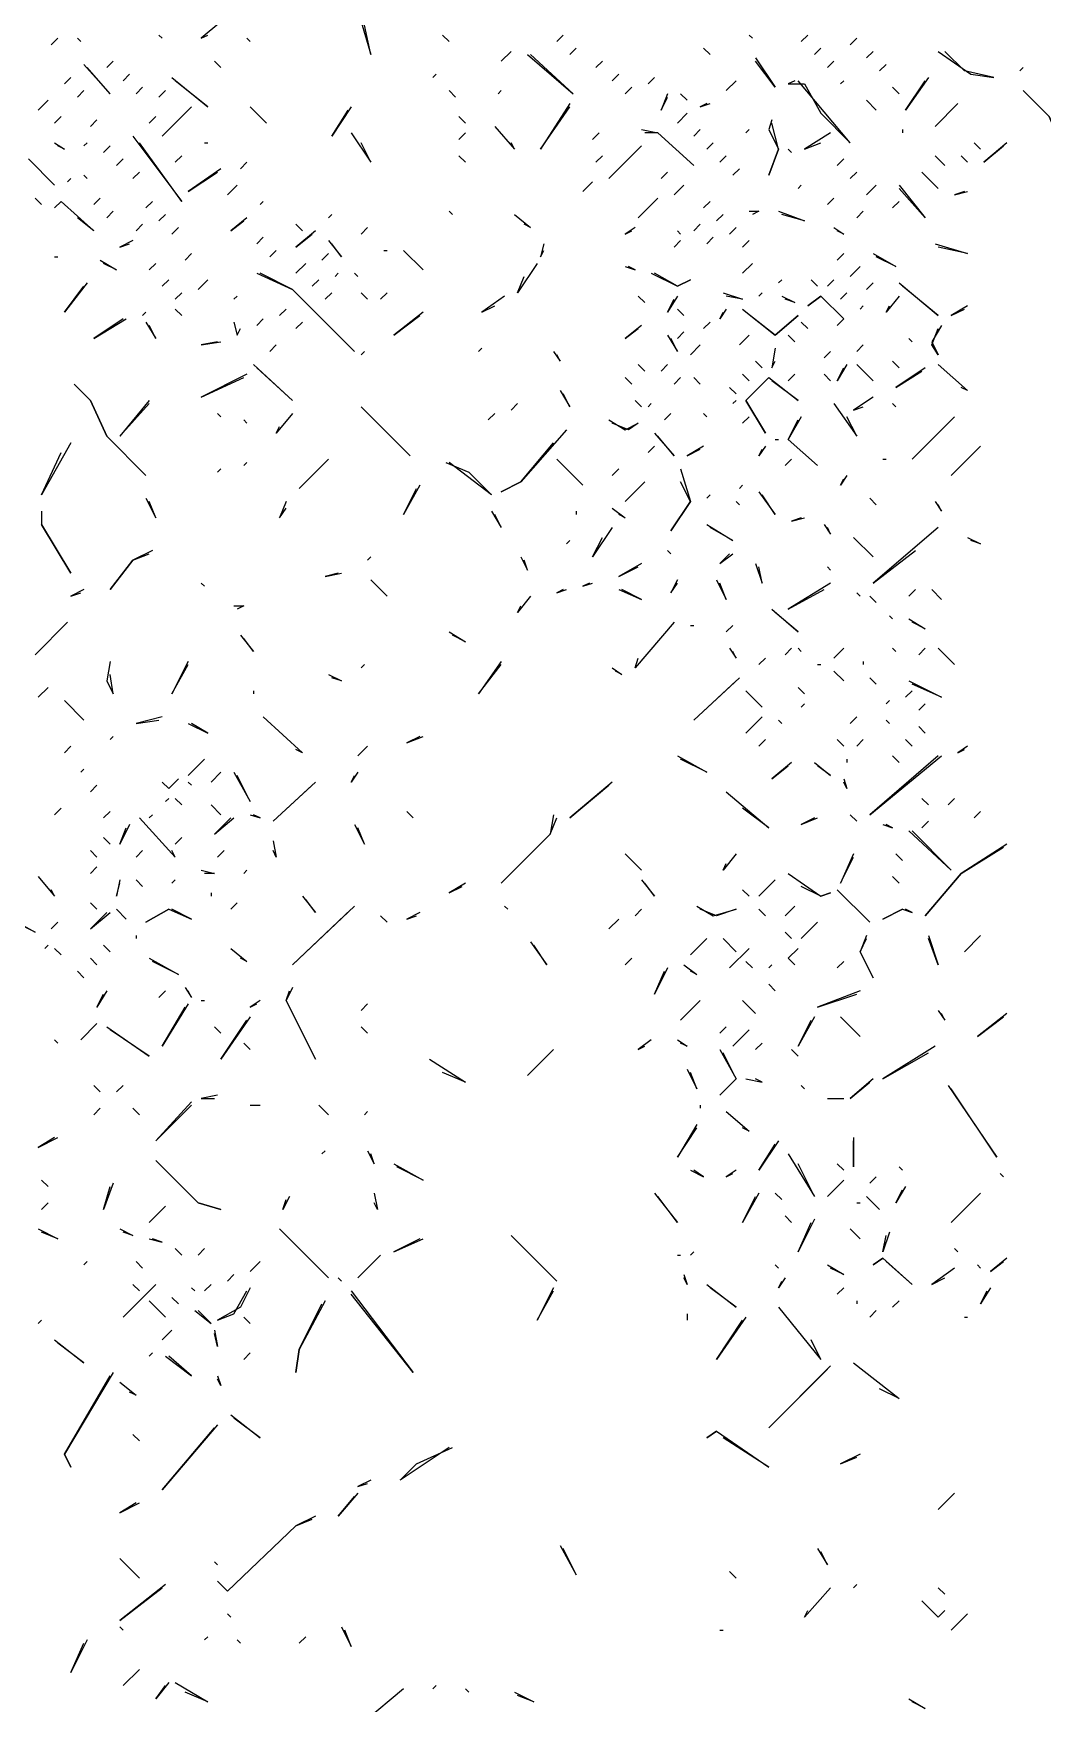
# Model space of a CAD drawing. Extents: x 1 to 2775, y -31 to 2075.
# Drawn here: x 1647.1 to 1698.7, y 296.6 to 381.9 of the extents above; entities that cross this region are included whole.
import ezdxf

# ---------------------------------------------------------------- set-up
doc = ezdxf.new("R2010")
doc.units = 0
doc.layers.add('LINEWORK', color=4, linetype='CONTINUOUS')

msp = doc.modelspace()

# ---------------------------------------------------------------- linework, layer by layer
at = {"layer": 'LINEWORK'}
for points in [[(1656.6667, 382.5), (1655.6667, 381.6667), (1656, 381.8333)], [(1663.8333, 382.5), (1664.3333, 380.8333), (1664, 382.3333)], [(1648.3333, 381.6667), (1648, 381.3333)], [(1649.3333, 381.6667), (1649.5, 381.5)], [(1653.5, 381.8333), (1653.6667, 381.6667)], [(1658, 381.6667), (1658.1667, 381.5)], [(1668, 381.8333), (1668.3333, 381.5)], [(1674.1667, 381.8333), (1673.8333, 381.5)], [(1683.6667, 381.8333), (1683.8333, 381.6667)], [(1686.6667, 381.8333), (1686.3333, 381.5)], [(1689.1667, 381.6667), (1688.8333, 381.3333)], [(1671.5, 381), (1671, 380.5)], [(1672.3333, 380.8333), (1674.6667, 378.8333), (1672.5, 380.8333)], [(1674.8333, 381.1667), (1674.5, 380.8333)], [(1681.3333, 381.1667), (1681.6667, 380.8333)], [(1684, 380.6667), (1685, 379.1667), (1684, 380.5)], [(1687.3333, 381.1667), (1687, 380.8333)], [(1690, 381), (1689.6667, 380.6667)], [(1693.3333, 381), (1695, 379.8333), (1696.1667, 379.6667), (1694.6667, 380), (1693.6667, 381)], [(1649.6667, 380.3333), (1651, 378.8333), (1649.8333, 380.1667)], [(1651.1667, 380.5), (1650.8333, 380.1667)], [(1652, 379.8333), (1651.6667, 379.5)], [(1656.3333, 380.5), (1656.6667, 380.1667)], [(1667.6667, 379.8333), (1667.5, 379.6667)], [(1676.1667, 380.5), (1675.8333, 380.1667)], [(1677, 379.8333), (1676.6667, 379.5)], [(1688, 380.5), (1687.6667, 380.1667)], [(1690.6667, 380.3333), (1690.3333, 380)], [(1697.6667, 380.1667), (1697.5, 380)], [(1649, 379.6667), (1648.6667, 379.3333)], [(1649.6667, 379), (1649.3333, 378.6667)], [(1652.6667, 379.1667), (1652.3333, 378.8333)], [(1653.8333, 379), (1653.5, 378.6667)], [(1654.1667, 379.6667), (1656, 378.1667), (1654.3333, 379.5)], [(1668.3333, 379), (1668.6667, 378.6667)], [(1671, 379), (1670.8333, 378.8333)], [(1677.6667, 379.1667), (1677.3333, 378.8333)], [(1678.8333, 379.6667), (1678.5, 379.3333)], [(1683, 379.5), (1682.5, 379)], [(1686, 379.5), (1685.6667, 379.3333), (1686.5, 379.3333), (1687.3333, 377.8333), (1688.8333, 376.3333), (1686.1667, 379.5)], [(1688.5, 379.5), (1688.3333, 379.3333)], [(1691, 379.1667), (1691.3333, 378.8333)], [(1692.8333, 379.6667), (1691.6667, 378), (1692.6667, 379.5)], [(1697.6667, 379), (1699, 377.6667), (1699.5, 376.5), (1701.5, 374.6667), (1699.5, 376.5), (1699, 377.6667)], [(1647.8333, 378.5), (1647.3333, 378)], [(1655.1667, 378.1667), (1653.6667, 376.6667)], [(1658.1667, 378.1667), (1659, 377.3333)], [(1663.3333, 378.1667), (1662.3333, 376.6667), (1663.1667, 378)], [(1674.5, 378.3333), (1673, 376), (1674.5, 378.1667)], [(1679.5, 378.8333), (1679.1667, 378), (1679.5, 378.6667)], [(1680.1667, 378.8333), (1680.5, 378.5)], [(1681.5, 378.3333), (1681.1667, 378.1667), (1681.6667, 378.3333)], [(1689.6667, 378.5), (1690.1667, 378)], [(1694.3333, 378.3333), (1693.1667, 377.1667)], [(1648.5, 377.6667), (1648.1667, 377.3333)], [(1650.3333, 377.5), (1650, 377.1667)], [(1653.3333, 377.6667), (1653, 377.3333)], [(1668.8333, 377.6667), (1669.1667, 377.3333)], [(1680.5, 377.8333), (1680, 377.3333)], [(1684.8333, 377.5), (1684.6667, 377), (1685.1667, 376), (1684.6667, 374.6667), (1685.1667, 376), (1684.8333, 377.3333)], [(1648.1667, 376.3333), (1648.6667, 376), (1648.3333, 376.1667)], [(1649.8333, 376.3333), (1649.6667, 376.1667)], [(1652.1667, 376.6667), (1654.6667, 373.3333), (1652.5, 376.3333)], [(1655.8333, 376.3333), (1656, 376.3333)], [(1663.3333, 376.8333), (1664.3333, 375.3333), (1663.8333, 376.3333)], [(1669.1667, 376.8333), (1668.8333, 376.5)], [(1670.6667, 377.1667), (1671.6667, 376), (1671.5, 376.3333)], [(1676, 376.8333), (1675.6667, 376.5)], [(1678.1667, 377), (1679, 376.8333), (1680.8333, 375.1667), (1679, 376.8333), (1678.3333, 376.8333)], [(1681.1667, 377), (1680.8333, 376.6667)], [(1681.8333, 376.3333), (1681.5, 376)], [(1683.6667, 377), (1683.5, 376.8333)], [(1687.8333, 376.8333), (1686.5, 376), (1687.3333, 376.3333)], [(1691.5, 377), (1691.5, 376.8333)], [(1695.1667, 376.3333), (1695.5, 376)], [(1696.8333, 376.3333), (1695.6667, 375.3333), (1696.6667, 376.1667)], [(1646.8333, 375.5), (1648.1667, 374.1667)], [(1651, 376.1667), (1650.6667, 375.8333)], [(1651.6667, 375.5), (1651.3333, 375.1667)], [(1654.6667, 375.6667), (1654.3333, 375.3333)], [(1668.8333, 375.6667), (1669.1667, 375.3333)], [(1676.1667, 375.6667), (1675.8333, 375.3333)], [(1678.1667, 376.1667), (1676.5, 374.5)], [(1682.5, 375.6667), (1682.1667, 375.3333)], [(1685.6667, 376), (1685.8333, 375.8333)], [(1688.5, 375.5), (1688.1667, 375.1667)], [(1693.1667, 375.6667), (1693.6667, 375.1667)], [(1694.5, 375.6667), (1694.8333, 375.3333)], [(1649.6667, 374.6667), (1649.8333, 374.5)], [(1652.5, 374.8333), (1652.1667, 374.5)], [(1656.6667, 375), (1655, 373.8333), (1656.5, 374.8333)], [(1658, 375.3333), (1657.6667, 375)], [(1679.5, 374.8333), (1679.1667, 374.5)], [(1683.1667, 375), (1682.8333, 374.6667)], [(1689.1667, 374.8333), (1688.8333, 374.5)], [(1692.5, 374.8333), (1693.3333, 374)], [(1649, 374.5), (1648.8333, 374.3333)], [(1657.5, 374.1667), (1657, 373.6667)], [(1675.6667, 374.3333), (1675.1667, 373.8333)], [(1680.3333, 374.1667), (1679.8333, 373.6667)], [(1686.3333, 374.1667), (1686.1667, 374)], [(1690.1667, 374.1667), (1689.6667, 373.6667)], [(1691.3333, 374.1667), (1692.6667, 372.5), (1691.3333, 374)], [(1694.6667, 373.8333), (1694.1667, 373.6667), (1694.8333, 373.8333)], [(1647.1667, 373.5), (1647.5, 373.1667)], [(1648.5, 373.3333), (1648.1667, 373), (1648.5, 373.3333), (1650.1667, 371.8333), (1649.3333, 372.5)], [(1650.5, 373.5), (1650.1667, 373.1667)], [(1653.1667, 373.3333), (1652.8333, 373)], [(1658.8333, 373.3333), (1658.6667, 373.1667)], [(1679, 373.5), (1678, 372.5)], [(1681.6667, 373.3333), (1681.3333, 373)], [(1688, 373.5), (1687.6667, 373.1667)], [(1691.3333, 373.3333), (1691, 373)], [(1651.1667, 372.8333), (1650.8333, 372.5)], [(1652.6667, 372.1667), (1652.3333, 371.8333)], [(1653.8333, 372.6667), (1653.5, 372.3333)], [(1658, 372.5), (1657.1667, 371.8333), (1657.8333, 372.3333)], [(1660.5, 372.1667), (1660.8333, 371.8333)], [(1662.3333, 372.6667), (1662.1667, 372.5)], [(1668.3333, 372.8333), (1668.5, 372.6667)], [(1671.6667, 372.6667), (1672.5, 372), (1672.1667, 372.1667)], [(1681.1667, 372.1667), (1680.8333, 371.8333)], [(1682.3333, 372.6667), (1682, 372.3333)], [(1683.6667, 372.8333), (1684.1667, 372.8333), (1683.8333, 372.6667)], [(1685.1667, 372.8333), (1686.5, 372.3333), (1685.3333, 372.6667)], [(1689.5, 372.8333), (1689.1667, 372.5)], [(1652.1667, 371.3333), (1651.5, 371), (1652, 371.1667)], [(1654.5, 372), (1654.1667, 371.6667)], [(1658.8333, 371.5), (1658.5, 371.1667)], [(1661.5, 371.8333), (1660.5, 371), (1661.3333, 371.6667)], [(1662.1667, 371.3333), (1662.8333, 370.5), (1662.3333, 371.1667)], [(1664.1667, 372), (1663.8333, 371.6667)], [(1677.8333, 372), (1677.3333, 371.6667), (1677.6667, 371.8333)], [(1680.1667, 371.3333), (1679.8333, 371)], [(1680, 371.8333), (1680.1667, 371.6667)], [(1681.8333, 371.5), (1681.5, 371.1667)], [(1683, 372), (1682.6667, 371.6667)], [(1683.6667, 371.3333), (1683.3333, 371)], [(1688, 372), (1688.5, 371.6667), (1688.1667, 371.8333)], [(1648.1667, 370.5), (1648.3333, 370.5)], [(1655.1667, 370.6667), (1654.8333, 370.3333)], [(1659.5, 370.8333), (1659.1667, 370.5)], [(1662.1667, 370.6667), (1661.8333, 370.3333)], [(1665, 370.8333), (1665.1667, 370.8333)], [(1666, 370.8333), (1667, 369.8333)], [(1673.1667, 371.1667), (1673, 370.5), (1673.1667, 370.8333)], [(1688.5, 370.6667), (1688.1667, 370.3333)], [(1690, 370.6667), (1691.1667, 370), (1690.1667, 370.5)], [(1693.1667, 371.1667), (1694.8333, 370.6667), (1693.3333, 371)], [(1650.5, 370.3333), (1651.3333, 369.8333), (1650.6667, 370.1667)], [(1653.3333, 370.1667), (1653, 369.8333)], [(1658.5, 369.6667), (1660.3333, 368.8333), (1663.5, 365.6667), (1660.3333, 368.8333), (1658.6667, 369.6667)], [(1661, 370.1667), (1660.5, 369.6667)], [(1662.6667, 369.6667), (1662.5, 369.5)], [(1663.5, 369.6667), (1663.6667, 369.5)], [(1672.8333, 370.1667), (1671.8333, 368.6667), (1672.1667, 369.5)], [(1677.3333, 370), (1677.8333, 369.8333), (1677.5, 370)], [(1678.6667, 369.6667), (1680, 369), (1680.6667, 369.3333), (1680, 369), (1678.8333, 369.6667)], [(1683.8333, 370.1667), (1683.3333, 369.6667)], [(1689.3333, 370), (1688.8333, 369.5)], [(1649.8333, 369.1667), (1648.6667, 367.6667), (1649.6667, 369)], [(1654, 369.3333), (1653.6667, 369)], [(1654.6667, 368.6667), (1654.3333, 368.3333)], [(1656, 369.3333), (1655.5, 368.8333)], [(1661.6667, 369.3333), (1661.3333, 369)], [(1662.3333, 368.6667), (1662, 368.3333)], [(1663.8333, 368.6667), (1664.1667, 368.3333)], [(1665.1667, 368.6667), (1664.8333, 368.3333)], [(1682.3333, 368.6667), (1683.3333, 368.3333), (1682.5, 368.5)], [(1684.3333, 368.6667), (1684.1667, 368.5)], [(1685.3333, 369.3333), (1685.1667, 369.1667)], [(1686.8333, 369.3333), (1687.1667, 369)], [(1688, 369.3333), (1687.6667, 369)], [(1688.6667, 368.6667), (1688.3333, 368.3333)], [(1690, 369.1667), (1689.6667, 368.8333)], [(1691.3333, 369.1667), (1693.3333, 367.5), (1691.5, 369)], [(1654.3333, 367.8333), (1654.6667, 367.5)], [(1657.5, 368.5), (1657.3333, 368.3333)], [(1660, 367.8333), (1659.6667, 367.5)], [(1671.1667, 368.5), (1670, 367.6667), (1670.6667, 368)], [(1678, 368.5), (1678.3333, 368.1667)], [(1680, 368.5), (1679.5, 367.6667), (1679.8333, 368.3333)], [(1680, 367.8333), (1680.3333, 367.5)], [(1682.5, 367.8333), (1682.1667, 367.3333), (1682.3333, 367.6667)], [(1683.3333, 367.8333), (1685, 366.5), (1686.1667, 367.5), (1685, 366.5), (1683.5, 367.6667)], [(1685.3333, 368.5), (1686, 368.1667), (1685.5, 368.3333)], [(1687.3333, 368.5), (1686.6667, 368), (1687.3333, 368.5), (1688.5, 367.3333), (1688.1667, 367), (1688.5, 367.3333)], [(1689.5, 368), (1689.3333, 367.8333)], [(1691.3333, 368.5), (1690.6667, 367.6667), (1690.8333, 368)], [(1694.8333, 368), (1694, 367.5), (1694.6667, 367.8333)], [(1651.6667, 367.3333), (1650.1667, 366.3333), (1651.8333, 367.3333)], [(1652.8333, 367.6667), (1652.6667, 367.5)], [(1652.8333, 367.1667), (1653.3333, 366.3333), (1653, 367)], [(1657.3333, 367.1667), (1657.5, 366.5), (1657.6667, 366.8333)], [(1658.8333, 367.3333), (1658.5, 367)], [(1660.8333, 367.1667), (1660.5, 366.8333)], [(1667, 367.6667), (1665.5, 366.5), (1666.8333, 367.5)], [(1678.1667, 367), (1677.3333, 366.3333), (1678, 366.8333)], [(1681.6667, 367.1667), (1681.3333, 366.8333)], [(1686.3333, 367.1667), (1686.6667, 366.8333)], [(1693.5, 367), (1693, 366.1667), (1693.3333, 365.5), (1693, 366), (1693.3333, 366.8333)], [(1656.5, 366.1667), (1655.6667, 366), (1656.6667, 366.1667)], [(1679.5, 366.5), (1680, 365.6667), (1679.6667, 366.3333)], [(1680.3333, 366.6667), (1680, 366.3333)], [(1683.6667, 366.5), (1683.1667, 366)], [(1685.6667, 366.5), (1686, 366.1667)], [(1691.8333, 366.3333), (1692, 366.1667)], [(1659.5, 366), (1659.1667, 365.6667)], [(1664, 365.6667), (1663.8333, 365.5)], [(1670, 365.8333), (1669.8333, 365.6667)], [(1673.6667, 365.6667), (1674, 365.1667), (1673.8333, 365.5)], [(1681.1667, 366), (1680.6667, 365.5)], [(1685, 365.8333), (1684.8333, 364.8333), (1685, 365.1667)], [(1687.8333, 365.6667), (1687.5, 365.3333)], [(1689.5, 366), (1689.1667, 365.6667)], [(1658, 364.5), (1655.6667, 363.3333), (1657.8333, 364.3333)], [(1658.3333, 365), (1660.3333, 363.1667), (1658.5, 364.8333)], [(1678, 365), (1678.3333, 364.6667)], [(1679.5, 365), (1679.1667, 364.6667)], [(1683.3333, 364.5), (1683.6667, 364.1667)], [(1684, 365.1667), (1684.3333, 364.8333)], [(1686, 364.5), (1685.6667, 364.1667)], [(1687.5, 364.5), (1687.8333, 364.1667)], [(1688.6667, 365), (1688.1667, 364.1667), (1688.5, 364.8333)], [(1689.1667, 365), (1690, 364.1667)], [(1691, 365.1667), (1691.3333, 364.8333)], [(1692.6667, 364.8333), (1691.1667, 363.8333), (1692.5, 364.6667)], [(1693.3333, 365), (1694.8333, 363.6667), (1694.5, 363.8333)], [(1649.1667, 364), (1650, 363.1667), (1650.8333, 361.3333), (1652.8333, 359.3333), (1650.8333, 361.3333), (1650, 363.1667)], [(1674, 363.6667), (1674.5, 362.8333), (1674.1667, 363.5)], [(1677.3333, 364.3333), (1677.6667, 364)], [(1680.1667, 364.3333), (1679.8333, 364)], [(1680.8333, 364.3333), (1681.1667, 364)], [(1682.6667, 363.8333), (1683, 363.5)], [(1684.6667, 364.3333), (1683.5, 363.1667), (1684.5, 361.5), (1683.5, 363.1667), (1684.6667, 364.3333), (1686.1667, 363.1667), (1684.8333, 364.1667)], [(1653, 363.1667), (1651.5, 361.3333), (1653, 363)], [(1663.8333, 362.8333), (1666.3333, 360.3333)], [(1671.8333, 363), (1671.5, 362.6667)], [(1677.8333, 363.1667), (1678.1667, 362.8333)], [(1678.6667, 363), (1678.5, 362.8333)], [(1683, 363.1667), (1682.8333, 363)], [(1688, 363), (1689.1667, 361.3333), (1688.6667, 362.3333)], [(1690, 363.3333), (1689, 362.6667), (1689.5, 362.8333)], [(1691, 363), (1691.1667, 362.8333)], [(1656.5, 362.5), (1656.6667, 362.3333)], [(1657.8333, 362.1667), (1658, 362)], [(1660.3333, 362.5), (1659.5, 361.5), (1659.6667, 361.8333)], [(1670.6667, 362.5), (1670.3333, 362.1667)], [(1676.5, 362.1667), (1677.3333, 361.6667), (1678, 362), (1677.5, 361.6667), (1676.6667, 362)], [(1679.6667, 362.5), (1679.3333, 362.1667)], [(1681.3333, 362.5), (1681.5, 362.3333)], [(1683.6667, 362.3333), (1683.3333, 362)], [(1686.3333, 362.3333), (1685.6667, 361.1667), (1687.1667, 359.8333), (1685.6667, 361.1667), (1686.1667, 362.1667)], [(1694.1667, 362.3333), (1692, 360.1667)], [(1649, 361), (1647.5, 358.3333), (1648.5, 360.5)], [(1674.3333, 361.6667), (1672, 359), (1671, 358.5), (1672, 359), (1673.6667, 361)], [(1678.8333, 361.5), (1679.8333, 360.3333), (1679, 361.3333)], [(1685, 361.1667), (1685.1667, 361.1667)], [(1662.1667, 360.1667), (1660.6667, 358.6667)], [(1673.8333, 360.1667), (1675.1667, 358.8333)], [(1678.8333, 360.8333), (1678.5, 360.5)], [(1681.3333, 360.8333), (1680.5, 360.3333), (1681.1667, 360.6667)], [(1684.5, 360.8333), (1684.1667, 360.3333), (1684.3333, 360.6667)], [(1685.8333, 360.1667), (1685.5, 359.8333)], [(1690.5, 360.1667), (1690.6667, 360.1667)], [(1695.5, 360.8333), (1694, 359.3333)], [(1656.6667, 359.6667), (1656.5, 359.5)], [(1658, 360), (1657.8333, 359.8333)], [(1668.1667, 360), (1669.3333, 359.5), (1670.5, 358.3333), (1668.3333, 360)], [(1677, 359.6667), (1676.6667, 359.3333)], [(1680.1667, 359.6667), (1680.6667, 358), (1679.6667, 356.5), (1680.6667, 358), (1680.1667, 359)], [(1688.6667, 359.3333), (1688.3333, 358.8333), (1688.5, 359.1667)], [(1666.8333, 358.8333), (1666, 357.3333), (1666.6667, 358.6667)], [(1678.3333, 359), (1677.3333, 358)], [(1683.3333, 358.8333), (1683.1667, 358.6667)], [(1684.1667, 358.5), (1685, 357.3333), (1684.3333, 358.3333)], [(1652.8333, 358.1667), (1653.3333, 357.1667), (1653, 358)], [(1660, 358), (1659.6667, 357.1667), (1660, 357.6667)], [(1676.6667, 357.6667), (1677.3333, 357.1667), (1677, 357.3333)], [(1681.6667, 358.3333), (1681.5, 358.1667)], [(1683, 358), (1683.1667, 357.8333)], [(1689.8333, 358.1667), (1690.1667, 357.8333)], [(1693.1667, 358), (1693.5, 357.5), (1693.3333, 357.8333)], [(1647.5, 357.5), (1647.5, 356.8333), (1649, 354.3333), (1647.5, 356.8333)], [(1670.5, 357.5), (1671, 356.6667), (1670.6667, 357.3333)], [(1674.8333, 357.5), (1674.8333, 357.3333)], [(1681.5, 356.8333), (1682.8333, 356), (1681.6667, 356.6667)], [(1686.3333, 357.1667), (1685.8333, 357), (1686.5, 357.1667)], [(1687.5, 356.8333), (1687.8333, 356.3333), (1687.6667, 356.6667)], [(1674.5, 356), (1674.3333, 355.8333)], [(1676.6667, 356.6667), (1675.6667, 355.1667), (1676.1667, 356.1667)], [(1689, 356.1667), (1690, 355.1667)], [(1693.3333, 356.6667), (1690, 353.8333), (1692.1667, 355.5)], [(1694.8333, 356.1667), (1695.5, 355.8333), (1695, 356)], [(1653.1667, 355.5), (1652.1667, 355), (1651, 353.5), (1652.1667, 355), (1653, 355.3333)], [(1664.3333, 355.1667), (1664.1667, 355)], [(1672, 355.1667), (1672.3333, 354.5), (1672.1667, 355)], [(1679.5, 355.5), (1679.6667, 355.3333)], [(1682.6667, 355.3333), (1682.1667, 354.8333), (1682.8333, 355.3333)], [(1662.6667, 354.3333), (1662, 354.1667), (1662.8333, 354.3333)], [(1678.1667, 354.8333), (1677, 354.1667), (1678, 354.6667)], [(1684, 354.8333), (1684.3333, 353.8333), (1684.1667, 354.6667)], [(1687.6667, 354.6667), (1687.8333, 354.5)], [(1649.6667, 353.5), (1649, 353.1667), (1649.5, 353.3333)], [(1655.6667, 353.8333), (1655.8333, 353.6667)], [(1664.3333, 354), (1665.1667, 353.1667)], [(1674.1667, 353.5), (1673.8333, 353.3333), (1674.3333, 353.5)], [(1675.5, 353.8333), (1675.1667, 353.6667), (1675.6667, 353.8333)], [(1677, 353.5), (1678.1667, 353), (1677.1667, 353.5)], [(1680, 354), (1679.6667, 353.3333), (1680, 353.8333)], [(1682, 354), (1682.5, 353), (1682.1667, 353.8333)], [(1687.8333, 353.8333), (1685.6667, 352.5), (1687.5, 353.5)], [(1689.1667, 353.3333), (1689.3333, 353.1667)], [(1692.1667, 353.5), (1691.8333, 353.1667)], [(1693, 353.5), (1693.5, 353)], [(1657.3333, 352.6667), (1657.8333, 352.6667), (1657.5, 352.5)], [(1672.5, 353.1667), (1671.8333, 352.3333), (1672, 352.6667)], [(1684.8333, 352.5), (1686.1667, 351.3333), (1685, 352.3333)], [(1689.8333, 353.1667), (1690.1667, 352.8333)], [(1648.8333, 351.8333), (1647.1667, 350.1667)], [(1679.8333, 351.8333), (1677.8333, 349.5), (1678, 350)], [(1680.6667, 351.6667), (1680.8333, 351.6667)], [(1682.8333, 351.6667), (1682.5, 351.3333)], [(1690.8333, 352.1667), (1691, 352)], [(1691.8333, 352), (1692.6667, 351.5), (1692, 351.8333)], [(1657.6667, 351.1667), (1658.3333, 350.3333), (1657.8333, 351)], [(1668.3333, 351.3333), (1669.1667, 350.8333), (1668.5, 351.1667)], [(1682.6667, 350.5), (1683, 350), (1682.8333, 350.3333)], [(1684.5, 350), (1684.1667, 349.6667)], [(1685.8333, 350.5), (1685.5, 350.1667)], [(1686.1667, 350.5), (1686.3333, 350.3333)], [(1688.5, 350.5), (1688, 350)], [(1691, 350.5), (1691.1667, 350.3333)], [(1692.6667, 350.5), (1692.3333, 350.1667)], [(1693.3333, 350.5), (1694.1667, 349.6667)], [(1651, 349.8333), (1650.8333, 348.8333), (1651.1667, 348.1667), (1651, 349.1667)], [(1655, 349.8333), (1654.1667, 348.1667), (1655, 349.6667)], [(1662.1667, 349.1667), (1662.8333, 348.8333), (1662.3333, 349)], [(1664, 349.6667), (1663.8333, 349.5)], [(1671, 349.8333), (1669.8333, 348.1667), (1671, 349.6667)], [(1676.6667, 349.5), (1677.1667, 349.1667), (1676.8333, 349.3333)], [(1687.1667, 349.6667), (1687.3333, 349.6667)], [(1688, 349.3333), (1688.5, 348.8333)], [(1689.5, 349.8333), (1689.5, 349.6667)], [(1647.8333, 348.5), (1647.3333, 348)], [(1658.3333, 348.3333), (1658.3333, 348.1667)], [(1683.1667, 349), (1680.8333, 346.8333), (1683, 348.8333)], [(1683.5, 348.3333), (1684.3333, 347.5)], [(1686.1667, 348.5), (1686.5, 348.1667)], [(1689.8333, 349), (1690.1667, 348.6667)], [(1692, 348.3333), (1691.6667, 348)], [(1691.8333, 348.8333), (1693.5, 348), (1692, 348.6667)], [(1648.6667, 347.8333), (1649.6667, 346.8333)], [(1686.5, 347.6667), (1686.3333, 347.5)], [(1690.8333, 347.8333), (1690.6667, 347.6667)], [(1692.6667, 347.6667), (1692.3333, 347.3333)], [(1653.6667, 347), (1652.3333, 346.6667), (1653.5, 346.8333)], [(1655, 346.6667), (1656, 346.1667), (1655.1667, 346.6667)], [(1658.8333, 347), (1660.8333, 345.1667), (1660.5, 345.3333)], [(1684.3333, 347), (1683.5, 346.1667)], [(1685.1667, 346.8333), (1685.3333, 346.6667)], [(1689.1667, 347), (1688.8333, 346.6667)], [(1690.6667, 346.8333), (1690.8333, 346.6667)], [(1692.3333, 346.5), (1692.6667, 346.1667)], [(1651.1667, 346), (1651, 345.8333)], [(1666.8333, 346), (1666.1667, 345.6667), (1667, 346)], [(1684.5, 345.8333), (1684.1667, 345.5)], [(1688.1667, 345.8333), (1688.5, 345.5)], [(1689.5, 345.8333), (1689.1667, 345.5)], [(1691.6667, 345.8333), (1692, 345.5)], [(1649, 345.5), (1648.6667, 345.1667)], [(1655.8333, 344.8333), (1655, 344)], [(1664.1667, 345.5), (1663.6667, 345)], [(1680, 345), (1681.5, 344.1667), (1680.1667, 344.8333)], [(1688.6667, 344.8333), (1688.6667, 344.6667)], [(1693.3333, 345), (1689.8333, 342), (1693.5, 345)], [(1691, 345), (1691.3333, 344.6667)], [(1694.8333, 345.5), (1694.3333, 345.1667), (1694.6667, 345.3333)], [(1649.6667, 344.3333), (1649.5, 344.1667)], [(1656.6667, 344.1667), (1656.1667, 343.6667)], [(1657.3333, 344.1667), (1658.1667, 342.6667), (1657.5, 344)], [(1663.6667, 344.1667), (1663.3333, 343.6667), (1663.5, 344)], [(1685.8333, 344.6667), (1684.8333, 343.8333), (1685.6667, 344.5)], [(1687, 344.6667), (1687.8333, 344), (1687.1667, 344.5)], [(1650.3333, 343.5), (1650, 343.1667)], [(1654.5, 343.8333), (1654, 343.3333), (1653.6667, 343.6667), (1654, 343.3333)], [(1655, 343.6667), (1655.1667, 343.5)], [(1661.5, 343.6667), (1659.3333, 341.6667), (1661.3333, 343.5)], [(1676.6667, 343.6667), (1674.5, 341.8333), (1676.5, 343.5)], [(1682.5, 343.1667), (1684.6667, 341.3333), (1683.3333, 342.3333)], [(1688.5, 343.8333), (1688.6667, 343.3333), (1688.5, 343.6667)], [(1648.5, 342.3333), (1648.1667, 342)], [(1654, 342.8333), (1653.8333, 342.6667)], [(1654.3333, 342.8333), (1654.6667, 342.5)], [(1656.1667, 342.5), (1656.6667, 342)], [(1692.5, 342.8333), (1692.8333, 342.5)], [(1694.1667, 342.8333), (1693.8333, 342.5)], [(1651, 342.1667), (1650.6667, 341.8333)], [(1652, 341.5), (1651.5, 340.5), (1651.8333, 341.3333)], [(1652.5, 341.8333), (1654.3333, 339.8333), (1654.1667, 340.1667)], [(1653.1667, 342), (1653, 341.8333)], [(1657.1667, 341.8333), (1656.3333, 341), (1657.3333, 341.8333)], [(1658.1667, 342), (1658.6667, 341.8333), (1658.3333, 342)], [(1663.5, 341.5), (1664, 340.5), (1663.6667, 341.3333)], [(1666.1667, 342.1667), (1666.5, 341.8333)], [(1673.6667, 342), (1673.5, 341), (1671, 338.5), (1673.5, 341), (1673.8333, 341.8333)], [(1687, 341.8333), (1686.3333, 341.5), (1687.1667, 341.8333)], [(1688.8333, 342), (1689.1667, 341.6667)], [(1690.5, 341.5), (1691, 341.3333), (1690.6667, 341.5)], [(1692.8333, 341.6667), (1692.5, 341.3333)], [(1695.5, 342.1667), (1695.1667, 341.8333)], [(1650.6667, 340.8333), (1651, 340.5)], [(1654.6667, 340.8333), (1654.3333, 340.5)], [(1659.3333, 340.6667), (1659.5, 339.8333), (1659.3333, 340.1667)], [(1691.8333, 341.1667), (1694, 339.1667), (1692, 341.1667)], [(1696.8333, 340.5), (1694.5, 339), (1692.6667, 336.8333), (1694.5, 339), (1696.6667, 340.3333)], [(1650, 340.1667), (1650.3333, 339.8333)], [(1652.6667, 340.1667), (1652.3333, 339.8333)], [(1656.8333, 340.1667), (1656.5, 339.8333)], [(1677.3333, 340), (1678.1667, 339.1667)], [(1683, 340), (1682.3333, 339.1667), (1682.5, 339.5)], [(1689, 340), (1688.3333, 338.5), (1689, 339.8333)], [(1691.1667, 340), (1691.5, 339.6667)], [(1647.3333, 338.8333), (1648.1667, 337.8333), (1648, 338.1667)], [(1650.3333, 339.3333), (1650, 339)], [(1655.6667, 339.1667), (1656.3333, 339), (1655.8333, 339)], [(1658, 339.1667), (1657.8333, 339)], [(1685.6667, 339), (1687.3333, 337.8333), (1687.8333, 338), (1687.3333, 337.8333), (1686.3333, 338.3333)], [(1691, 338.8333), (1691.3333, 338.5)], [(1651.5, 338.6667), (1651.3333, 337.8333), (1651.5, 338.5)], [(1652.3333, 338.6667), (1652.6667, 338.3333)], [(1654.3333, 338.6667), (1654.1667, 338.5)], [(1656.1667, 338), (1656.1667, 337.8333)], [(1669.1667, 338.5), (1668.3333, 338), (1669, 338.3333)], [(1678.1667, 338.6667), (1678.8333, 337.8333), (1678.3333, 338.5)], [(1683.3333, 338.1667), (1683.6667, 337.8333)], [(1685, 338.6667), (1684.1667, 337.8333)], [(1688.1667, 338.1667), (1689.8333, 336.5)], [(1650, 337.5), (1650.3333, 337.1667)], [(1651.3333, 337.1667), (1651.8333, 336.6667)], [(1654, 337.1667), (1652.8333, 336.5), (1654, 337.1667), (1655.1667, 336.6667), (1654.1667, 337.1667)], [(1657.5, 337.5), (1657.1667, 337.1667)], [(1663.5, 337.3333), (1660.3333, 334.3333), (1663.3333, 337.1667)], [(1660.8333, 337.8333), (1661.5, 337), (1661, 337.6667)], [(1671.1667, 337.3333), (1671.3333, 337.1667)], [(1678.1667, 337.1667), (1677.8333, 336.8333)], [(1681, 337.3333), (1681.8333, 336.8333), (1683, 337.1667), (1682, 336.8333), (1681.1667, 337.1667)], [(1684.1667, 337.1667), (1684.5, 336.8333)], [(1686, 337.3333), (1685.5, 336.8333)], [(1691.5, 337.1667), (1690.5, 336.6667), (1691.5, 337.1667), (1692, 337), (1691.6667, 337.1667)], [(1645.6667, 336.8333), (1647.1667, 336), (1645.8333, 336.6667)], [(1648.3333, 336.5), (1648, 336.1667)], [(1650.8333, 337), (1650, 336.1667), (1651, 337)], [(1664.8333, 336.8333), (1665.1667, 336.5)], [(1666.8333, 337), (1666.1667, 336.6667), (1666.6667, 336.8333)], [(1677, 336.6667), (1676.5, 336.1667)], [(1687.1667, 336.5), (1686.3333, 335.6667)], [(1652.3333, 335.8333), (1652.3333, 335.6667)], [(1672.5, 335.5), (1673.3333, 334.3333), (1672.6667, 335.3333)], [(1681.5, 335.6667), (1680.6667, 334.8333)], [(1682.3333, 335.6667), (1683, 335)], [(1685.5, 336), (1685.8333, 335.6667)], [(1689.6667, 335.8333), (1689.3333, 335), (1690, 333.6667), (1689.3333, 335), (1689.6667, 335.6667)], [(1692.8333, 335.8333), (1693.3333, 334.3333), (1692.8333, 335.6667)], [(1695.5, 335.8333), (1694.6667, 335)], [(1647.8333, 335.3333), (1647.6667, 335.1667)], [(1648.1667, 335.1667), (1648.5, 334.8333)], [(1650, 334.6667), (1650.3333, 334.3333)], [(1650.6667, 335.3333), (1651, 335)], [(1653, 334.6667), (1654.5, 333.8333), (1653.1667, 334.5)], [(1657.1667, 335.1667), (1658, 334.5), (1657.6667, 334.6667)], [(1677.6667, 334.6667), (1677.3333, 334.3333)], [(1683.6667, 335.1667), (1682.6667, 334.1667)], [(1686.1667, 335.1667), (1685.6667, 334.6667), (1686, 334.3333), (1685.6667, 334.6667)], [(1649.3333, 334), (1649.6667, 333.6667)], [(1679.5, 334.1667), (1678.8333, 332.8333), (1679.3333, 334)], [(1680.3333, 334.3333), (1681, 333.8333), (1680.6667, 334)], [(1683.5, 334.5), (1683.8333, 334.1667)], [(1684.8333, 334.3333), (1684.6667, 334.1667)], [(1688.5, 334.5), (1688.1667, 334.1667)], [(1650.8333, 333), (1650.3333, 332.1667), (1650.6667, 332.8333)], [(1653.8333, 333), (1653.5, 332.6667)], [(1654.8333, 333.1667), (1655.1667, 332.6667), (1655, 333)], [(1660.3333, 333.1667), (1660, 332.5), (1661.5, 329.5), (1660, 332.5), (1660.1667, 333)], [(1684.6667, 333.3333), (1685, 333)], [(1689.3333, 333), (1687.1667, 332.1667), (1689.1667, 332.8333)], [(1655, 332.3333), (1653.6667, 330.1667), (1654.8333, 332.1667)], [(1655.6667, 332.5), (1655.8333, 332.5)], [(1658.6667, 332.5), (1658.1667, 332.1667), (1658.5, 332.3333)], [(1664.1667, 332.3333), (1663.8333, 332)], [(1681.1667, 332.5), (1680.1667, 331.5)], [(1683.3333, 332.5), (1684, 331.8333)], [(1693.3333, 332), (1693.6667, 331.5), (1693.5, 331.8333)], [(1650.3333, 331.3333), (1649.5, 330.5)], [(1650.8333, 331.1667), (1653, 329.6667), (1651, 331)], [(1656.3333, 331.1667), (1656.6667, 330.8333)], [(1658.1667, 331.6667), (1656.6667, 329.5), (1658, 331.5)], [(1663.8333, 331.1667), (1664.1667, 330.8333)], [(1682.5, 331.1667), (1682.1667, 330.8333)], [(1687, 331.6667), (1686.1667, 330.1667), (1686.8333, 331.5)], [(1688.3333, 331.6667), (1689.3333, 330.6667)], [(1696.8333, 331.8333), (1695.3333, 330.6667), (1696.6667, 331.6667)], [(1648.1667, 330.5), (1648.3333, 330.3333)], [(1657.8333, 330.3333), (1658.1667, 330)], [(1678.6667, 330.5), (1678, 330), (1678.3333, 330.1667)], [(1680, 330.5), (1680.5, 330.1667), (1680.1667, 330.3333)], [(1683.6667, 331), (1682.8333, 330.1667)], [(1684.3333, 330.3333), (1684, 330)], [(1667.3333, 329.5), (1669.1667, 328.3333), (1668, 328.8333)], [(1673.6667, 330), (1672.3333, 328.6667)], [(1682.1667, 330), (1683, 328.5), (1682.1667, 327.6667), (1683, 328.5), (1682.3333, 329.8333)], [(1685.8333, 330), (1686.1667, 329.6667)], [(1693.1667, 330.1667), (1690.5, 328.5), (1692.8333, 329.8333)], [(1680.5, 329), (1681, 328), (1680.6667, 328.8333)], [(1650.1667, 328.1667), (1650.5, 327.8333)], [(1651.6667, 328.1667), (1651.3333, 327.8333)], [(1683.5, 328.5), (1684.3333, 328.3333), (1684, 328.5)], [(1686.3333, 328.1667), (1686.5, 328)], [(1690, 328.5), (1688.8333, 327.5), (1689.8333, 328.3333)], [(1693.8333, 328.1667), (1696.3333, 324.5), (1694, 328)], [(1650.5, 327), (1650.1667, 326.6667)], [(1652.1667, 327), (1652.5, 326.6667)], [(1655.1667, 327.3333), (1653.3333, 325.3333), (1655.1667, 327.1667)], [(1656.5, 327.6667), (1655.6667, 327.5), (1656.3333, 327.5)], [(1658.1667, 327.1667), (1658.6667, 327.1667)], [(1661.6667, 327.1667), (1662.1667, 326.6667)], [(1664.1667, 326.8333), (1664, 326.6667)], [(1681.1667, 327.1667), (1681.1667, 327)], [(1682.5, 326.8333), (1683.6667, 325.8333), (1683.3333, 326)], [(1687.6667, 327.5), (1688.5, 327.5)], [(1681, 326.1667), (1680, 324.5), (1681, 326)], [(1648.1667, 325.5), (1647.3333, 325), (1648.3333, 325.5)], [(1685.1667, 325.3333), (1684.1667, 323.8333), (1685, 325.1667)], [(1689, 325.5), (1689, 324), (1689, 325.3333)], [(1653.3333, 324.3333), (1655.5, 322.1667), (1656.6667, 321.8333), (1655.5, 322.1667)], [(1662, 324.8333), (1661.8333, 324.6667)], [(1664.1667, 324.8333), (1664.5, 324.1667), (1664.3333, 324.6667)], [(1685.6667, 324.6667), (1687, 322.5), (1686.1667, 324.1667)], [(1665.5, 324.1667), (1667, 323.3333), (1665.6667, 324)], [(1680.6667, 323.8333), (1681.3333, 323.5), (1680.8333, 323.8333)], [(1683, 323.8333), (1682.5, 323.5), (1682.8333, 323.6667)], [(1688.1667, 324.1667), (1688.5, 323.8333)], [(1690.1667, 323.5), (1689.8333, 323.1667)], [(1691.3333, 324), (1691.5, 323.8333)], [(1696.5, 323.6667), (1696.6667, 323.5)], [(1647.5, 323.3333), (1647.8333, 323)], [(1651.1667, 323.1667), (1650.6667, 321.8333), (1651, 323)], [(1664.5, 322.6667), (1664.6667, 321.8333), (1664.5, 322.1667)], [(1678.8333, 322.6667), (1680, 321.1667), (1679, 322.5)], [(1684.1667, 322.6667), (1683.3333, 321.1667), (1684, 322.5)], [(1685, 322.6667), (1685.3333, 322.3333)], [(1688.5, 323.3333), (1687.6667, 322.5)], [(1691.6667, 323), (1691.1667, 322.1667), (1691.5, 322.8333)], [(1695.5, 322.6667), (1694, 321.1667)], [(1647.8333, 322.1667), (1647.5, 321.8333)], [(1653.8333, 322), (1653, 321.1667)], [(1660.1667, 322.5), (1659.8333, 321.8333), (1660, 322.3333)], [(1689.1667, 322.1667), (1689.3333, 322.1667)], [(1689.6667, 322.5), (1690.3333, 321.8333)], [(1685.5, 321.5), (1685.8333, 321.1667)], [(1687, 321.3333), (1686.1667, 319.6667), (1686.8333, 321.1667)], [(1647.3333, 320.8333), (1648.3333, 320.3333), (1647.5, 320.6667)], [(1651.5, 320.8333), (1652.1667, 320.5), (1651.6667, 320.6667)], [(1653, 320.3333), (1653.6667, 320.1667), (1653.1667, 320.3333)], [(1659.6667, 320.8333), (1662.1667, 318.3333)], [(1666.8333, 320.3333), (1665.5, 319.6667), (1667, 320.3333)], [(1671.5, 320.5), (1673.8333, 318.1667)], [(1688.8333, 320.8333), (1689.3333, 320.3333)], [(1690.8333, 320.6667), (1690.5, 319.6667), (1690.6667, 320.5)], [(1649.8333, 319.1667), (1649.6667, 319)], [(1652.3333, 319.1667), (1652.6667, 318.8333)], [(1654.3333, 319.8333), (1654.6667, 319.5)], [(1655.8333, 319.8333), (1655.5, 319.5)], [(1658.6667, 319.1667), (1658.1667, 318.6667)], [(1664.8333, 319.5), (1663.6667, 318.3333)], [(1680, 319.5), (1680.1667, 319.5)], [(1680.8333, 319.6667), (1680.6667, 319.5)], [(1690.5, 319.3333), (1690, 319), (1690.5, 319.3333), (1692, 318), (1690.6667, 319.1667)], [(1694.1667, 319.8333), (1694.3333, 319.6667)], [(1696.8333, 319.3333), (1696, 318.6667), (1696.6667, 319.1667)], [(1657.3333, 318.5), (1657, 318.1667)], [(1662.6667, 318.3333), (1662.8333, 318.1667)], [(1680.3333, 318.5), (1680.5, 318), (1680.3333, 318.3333)], [(1685, 319), (1685.1667, 318.8333)], [(1685.5, 318.3333), (1685.1667, 317.8333), (1685.3333, 318.1667)], [(1687.6667, 319), (1688.5, 318.5), (1687.8333, 318.8333)], [(1694.1667, 318.8333), (1693, 318), (1693.6667, 318.3333)], [(1695.3333, 319), (1695.5, 318.8333)], [(1653.3333, 318), (1651.6667, 316.3333)], [(1652.1667, 318), (1652.5, 317.6667)], [(1655.1667, 317.8333), (1655.3333, 317.6667)], [(1656.1667, 318), (1655.8333, 317.6667)], [(1658.1667, 317.8333), (1657.6667, 316.8333), (1656.5, 316.1667), (1657.3333, 316.5), (1658, 317.6667)], [(1663.3333, 317.6667), (1666.5, 313.5), (1663.3333, 317.5)], [(1673.6667, 317.8333), (1672.8333, 316.1667), (1673.6667, 317.6667)], [(1681.5, 318), (1683, 316.8333), (1681.6667, 317.8333)], [(1688.5, 317.8333), (1688.1667, 317.5)], [(1696, 317.8333), (1695.5, 317), (1695.8333, 317.6667)], [(1653, 317.1667), (1653.8333, 316.3333)], [(1654.1667, 317.3333), (1654.5, 317)], [(1655.3333, 316.6667), (1656.1667, 316), (1655.5, 316.6667)], [(1662, 317.1667), (1660.6667, 314.6667), (1660.5, 313.5), (1660.6667, 314.6667), (1661.8333, 317)], [(1685.1667, 316.8333), (1687.3333, 314.1667), (1686.8333, 315.1667)], [(1689.1667, 317.1667), (1689.1667, 317)], [(1690.1667, 316.6667), (1689.8333, 316.3333)], [(1691.3333, 317.1667), (1691, 316.8333)], [(1647.5, 316.1667), (1647.3333, 316)], [(1657.8333, 316.3333), (1658.1667, 316)], [(1680.5, 316.5), (1680.5, 316.1667)], [(1683.5, 316.3333), (1682, 314.1667), (1683.3333, 316.1667)], [(1694.6667, 316.3333), (1694.8333, 316.3333)], [(1648.1667, 315.1667), (1649.6667, 314), (1648.3333, 315)], [(1654.1667, 315.6667), (1653.6667, 315.1667)], [(1656.3333, 315.6667), (1656.5, 314.8333), (1656.3333, 315.5)], [(1653.1667, 314.5), (1653, 314.3333)], [(1653.8333, 314.3333), (1655.1667, 313.3333), (1654, 314.3333)], [(1658.1667, 314.5), (1657.8333, 314.1667)], [(1651.1667, 313.5), (1648.6667, 309.3333), (1649, 308.6667), (1648.6667, 309.3333), (1651, 313.3333)], [(1656.5, 313.3333), (1656.6667, 312.8333), (1656.5, 313.1667)], [(1687.8333, 313.8333), (1684.6667, 310.6667), (1687.6667, 313.6667)], [(1689, 314), (1691.3333, 312.1667), (1690.3333, 312.6667)], [(1651.5, 313), (1652.3333, 312.3333), (1652, 312.5)], [(1656.5, 310.8333), (1653.6667, 307.5), (1656.3333, 310.6667)], [(1657.1667, 311.3333), (1658.6667, 310.1667), (1657.3333, 311.1667)], [(1652.1667, 310.3333), (1652.5, 310)], [(1682, 310.5), (1681.5, 310.1667), (1682, 310.5), (1684.6667, 308.6667), (1682.3333, 310.1667)], [(1668.3333, 309.6667), (1665.8333, 308), (1666.6667, 308.8333), (1668.5, 309.6667)], [(1689.3333, 309.3333), (1688.3333, 308.8333), (1689.1667, 309.1667)], [(1663.6667, 307.3333), (1662.6667, 306.1667), (1663.5, 307.1667)], [(1664.3333, 308), (1663.6667, 307.6667), (1664.1667, 307.8333)], [(1694.1667, 307.3333), (1693.3333, 306.5)], [(1652.3333, 306.8333), (1651.5, 306.3333), (1652.5, 306.8333)], [(1661.5, 306.1667), (1660.5, 305.6667), (1657, 302.3333), (1656.5, 302.8333), (1657, 302.3333), (1660.5, 305.6667), (1661.3333, 306)], [(1674, 304.6667), (1674.8333, 303.1667), (1674.1667, 304.5)], [(1651.5, 304), (1652.5, 303)], [(1656.3333, 303.8333), (1656.5, 303.6667)], [(1687.1667, 304.5), (1687.6667, 303.6667), (1687.3333, 304.3333)], [(1682.6667, 303.3333), (1683, 303)], [(1653.8333, 302.6667), (1651.5, 300.8333), (1653.6667, 302.5)], [(1687.8333, 302.5), (1686.5, 301), (1686.6667, 301.3333)], [(1689.1667, 302.6667), (1689, 302.5)], [(1693.3333, 302.5), (1693.6667, 302.1667)], [(1692.5, 301.8333), (1693.3333, 301), (1693.6667, 301.3333), (1693.3333, 301)], [(1651.5, 300.5), (1651.6667, 300.3333)], [(1657, 301.1667), (1657.1667, 301)], [(1662.8333, 300.5), (1663.3333, 299.5), (1663, 300.3333)], [(1694.8333, 301.1667), (1694, 300.3333)], [(1649.8333, 299.8333), (1649, 298.1667), (1649.6667, 299.6667)], [(1656, 300), (1655.8333, 299.8333)], [(1657.5, 299.8333), (1657.6667, 299.6667)], [(1661, 300), (1660.6667, 299.6667)], [(1682.1667, 300.3333), (1682.3333, 300.3333)], [(1652.5, 298.3333), (1651.6667, 297.5)], [(1654, 297.6667), (1653.3333, 296.8333), (1653.8333, 297.5)], [(1654.3333, 297.6667), (1656, 296.6667), (1654.8333, 297.1667)], [(1666, 297.3333), (1664, 295.6667), (1664.5, 295.8333)], [(1667.6667, 297.5), (1667.5, 297.3333)], [(1669.1667, 297.3333), (1669.3333, 297.1667)], [(1671.6667, 297.1667), (1672.6667, 296.6667), (1671.8333, 297)], [(1691.8333, 296.8333), (1692.6667, 296.3333), (1692, 296.6667)]]:
    msp.add_lwpolyline(points, dxfattribs=at)

doc.saveas('drawing.dxf')
